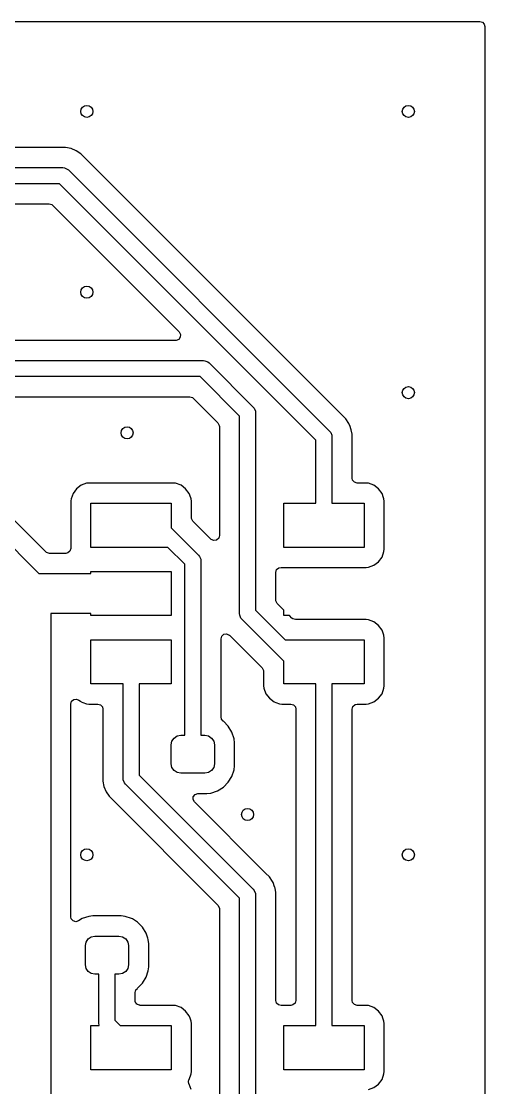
# Model space of a CAD drawing. Extents: x 4.07 to 6.96, y -6.23 to -1.21.
# Drawn here: x 6.333 to 6.787, y -2.256 to -1.211 of the extents above; entities that cross this region are included whole.
import ezdxf

# ---------------------------------------------------------------- set-up
doc = ezdxf.new("R2010")
doc.units = 0
doc.header["$MEASUREMENT"] = 0
doc.layers.add('BLACK', color=7, linetype='CONTINUOUS')

msp = doc.modelspace()

# ---------------------------------------------------------------- linework, layer by layer
at = {"layer": 'BLACK', "linetype": 'CONTINUOUS'}
for p, q in [((4.0758, -1.211), (6.7825, -1.211)), ((6.7825, -1.211), (6.7851, -1.2117)), ((6.7851, -1.2117), (6.7869, -1.2138)), ((6.7869, -1.2138), (6.7874, -1.2159)), ((6.7874, -1.2159), (6.7874, -3.3692)), ((6.3767, -1.3346), (6.314, -1.3346)), ((6.3821, -1.3357), (6.3767, -1.3346)), ((6.3767, -1.3346), (6.3767, -1.3346)), ((6.3767, -1.3346), (6.3767, -1.3346)), ((6.3871, -1.3378), (6.3821, -1.3357)), ((6.3821, -1.3357), (6.3821, -1.3357)), ((6.3916, -1.3408), (6.3871, -1.3378)), ((6.6513, -1.6005), (6.3916, -1.3408)), ((6.2894, -1.3543), (6.374, -1.3543)), ((6.374, -1.3543), (6.3756, -1.3545)), ((6.3756, -1.3545), (6.3784, -1.3557)), ((6.3784, -1.3557), (6.3796, -1.3566)), ((6.3796, -1.3566), (6.6355, -1.6125)), ((6.3708, -1.3701), (6.2894, -1.3701)), ((6.622, -1.6214), (6.3708, -1.3701)), ((6.314, -1.3898), (6.3606, -1.3898)), ((6.3606, -1.3898), (6.3632, -1.3906)), ((6.3632, -1.3906), (6.364, -1.3912)), ((6.364, -1.3912), (6.4881, -1.5153)), ((6.4846, -1.5236), (6.314, -1.5236)), ((6.485, -1.5236), (6.4846, -1.5236)), ((6.4876, -1.5226), (6.485, -1.5236)), ((6.4892, -1.5204), (6.4876, -1.5226)), ((6.4881, -1.5153), (6.4894, -1.5177)), ((6.4894, -1.5177), (6.4892, -1.5204)), ((6.2894, -1.5433), (6.5118, -1.5433)), ((6.5118, -1.5433), (6.5133, -1.5435)), ((6.5133, -1.5435), (6.5162, -1.5446)), ((6.5162, -1.5446), (6.5174, -1.5456)), ((6.5174, -1.5456), (6.5607, -1.5889)), ((6.5085, -1.5591), (6.2894, -1.5591)), ((6.5472, -1.5977), (6.5085, -1.5591)), ((6.314, -1.5788), (6.4984, -1.5788)), ((6.4984, -1.5788), (6.501, -1.5795)), ((6.501, -1.5795), (6.5018, -1.5802)), ((6.5018, -1.5802), (6.5261, -1.6045)), ((6.5472, -1.7913), (6.5472, -1.5977)), ((6.5607, -1.5889), (6.5617, -1.5901)), ((6.5617, -1.5901), (6.5628, -1.593)), ((6.5628, -1.593), (6.563, -1.5945)), ((6.563, -1.5945), (6.563, -1.7881)), ((6.5261, -1.6045), (6.5274, -1.6069)), ((6.5274, -1.6069), (6.5275, -1.6079)), ((6.5275, -1.6079), (6.5275, -1.7149)), ((6.6544, -1.605), (6.6513, -1.6005)), ((6.6556, -1.608), (6.6544, -1.605)), ((6.6564, -1.6101), (6.6556, -1.608)), ((6.3574, -1.7308), (6.2452, -1.6186)), ((6.6355, -1.6125), (6.6365, -1.6137)), ((6.6365, -1.6137), (6.6376, -1.6166)), ((6.6376, -1.6166), (6.6378, -1.6181)), ((6.6378, -1.6181), (6.6378, -1.6831)), ((6.6567, -1.6111), (6.6564, -1.6101)), ((6.6575, -1.6154), (6.6567, -1.6111)), ((6.6575, -1.6585), (6.6575, -1.6154)), ((6.2205, -1.6218), (6.3507, -1.752)), ((6.622, -1.6831), (6.622, -1.6214)), ((6.6579, -1.6605), (6.6575, -1.6585)), ((6.6597, -1.6626), (6.6579, -1.6605)), ((6.3875, -1.669), (6.3841, -1.6735)), ((6.392, -1.6656), (6.3875, -1.669)), ((6.3875, -1.669), (6.3875, -1.669)), ((6.3973, -1.6636), (6.392, -1.6656)), ((6.392, -1.6656), (6.392, -1.6656)), ((6.3997, -1.6634), (6.3973, -1.6636)), ((6.4822, -1.6634), (6.3997, -1.6634)), ((6.3997, -1.6634), (6.3997, -1.6634)), ((6.4845, -1.6636), (6.4822, -1.6634)), ((6.4822, -1.6634), (6.4822, -1.6634)), ((6.4822, -1.6634), (6.4822, -1.6634)), ((6.4822, -1.6634), (6.4822, -1.6634)), ((6.4899, -1.6656), (6.4845, -1.6636)), ((6.4845, -1.6636), (6.4845, -1.6636)), ((6.4944, -1.669), (6.4899, -1.6656)), ((6.4899, -1.6656), (6.4899, -1.6656)), ((6.4978, -1.6735), (6.4944, -1.669)), ((6.4944, -1.669), (6.4944, -1.669)), ((6.6624, -1.6634), (6.6597, -1.6626)), ((6.6712, -1.6634), (6.6624, -1.6634)), ((6.6735, -1.6636), (6.6712, -1.6634)), ((6.6712, -1.6634), (6.6712, -1.6634)), ((6.6712, -1.6634), (6.6712, -1.6634)), ((6.6712, -1.6634), (6.6712, -1.6634)), ((6.6788, -1.6656), (6.6735, -1.6636)), ((6.6735, -1.6636), (6.6735, -1.6636)), ((6.6834, -1.669), (6.6788, -1.6656)), ((6.6788, -1.6656), (6.6788, -1.6656)), ((6.6868, -1.6735), (6.6834, -1.669)), ((6.6834, -1.669), (6.6834, -1.669)), ((6.3821, -1.6788), (6.3819, -1.6807)), ((6.3819, -1.6807), (6.3819, -1.6812)), ((6.3819, -1.6812), (6.3819, -1.7047)), ((6.3841, -1.6735), (6.3821, -1.6788)), ((6.3841, -1.6735), (6.3841, -1.6735)), ((6.4994, -1.678), (6.4978, -1.6735)), ((6.4978, -1.6735), (6.4978, -1.6735)), ((6.4998, -1.6788), (6.4994, -1.678)), ((6.5, -1.6812), (6.4998, -1.6788)), ((6.5, -1.6971), (6.5, -1.6812)), ((6.5, -1.6812), (6.5, -1.6812)), ((6.5, -1.6812), (6.5, -1.6812)), ((6.6884, -1.678), (6.6868, -1.6735)), ((6.6868, -1.6735), (6.6868, -1.6735)), ((6.6887, -1.6788), (6.6884, -1.678)), ((6.689, -1.6812), (6.6887, -1.6788)), ((6.689, -1.7283), (6.689, -1.6812)), ((6.4016, -1.7264), (6.4016, -1.6831)), ((6.4016, -1.6831), (6.4803, -1.6831)), ((6.4803, -1.6831), (6.4803, -1.7073)), ((6.5906, -1.7264), (6.5906, -1.6831)), ((6.5906, -1.6831), (6.622, -1.6831)), ((6.6378, -1.6831), (6.6693, -1.6831)), ((6.6693, -1.6831), (6.6693, -1.7264)), ((6.5001, -1.6981), (6.5, -1.6971)), ((6.5014, -1.7006), (6.5001, -1.6981)), ((6.5192, -1.7183), (6.5014, -1.7006)), ((6.3819, -1.7047), (6.3819, -1.7274)), ((6.4803, -1.7073), (6.507, -1.734)), ((6.5195, -1.7186), (6.5192, -1.7183)), ((6.522, -1.7197), (6.5195, -1.7186)), ((6.5247, -1.7193), (6.522, -1.7197)), ((6.5268, -1.7175), (6.5247, -1.7193)), ((6.5275, -1.7149), (6.5268, -1.7175)), ((6.3582, -1.7315), (6.3574, -1.7308)), ((6.3609, -1.7323), (6.3582, -1.7315)), ((6.377, -1.7323), (6.3609, -1.7323)), ((6.379, -1.7318), (6.377, -1.7323)), ((6.3811, -1.73), (6.379, -1.7318)), ((6.3819, -1.7274), (6.3811, -1.73)), ((6.4771, -1.7264), (6.4016, -1.7264)), ((6.4936, -1.7428), (6.4771, -1.7264)), ((6.507, -1.734), (6.508, -1.7352)), ((6.6693, -1.7264), (6.5906, -1.7264)), ((6.6868, -1.7359), (6.6887, -1.7306)), ((6.6887, -1.7306), (6.689, -1.7283)), ((6.4936, -1.9104), (6.4936, -1.7428)), ((6.508, -1.7352), (6.5092, -1.7381)), ((6.5092, -1.7381), (6.5094, -1.7396)), ((6.5094, -1.7396), (6.5094, -1.9104)), ((6.6735, -1.7458), (6.6788, -1.7439)), ((6.6788, -1.7439), (6.6834, -1.7405)), ((6.6834, -1.7405), (6.6868, -1.7359)), ((6.3507, -1.752), (6.4016, -1.752)), ((6.4016, -1.752), (6.4016, -1.75)), ((6.4016, -1.75), (6.4803, -1.75)), ((6.4803, -1.75), (6.4803, -1.7933)), ((6.5827, -1.7509), (6.5835, -1.7482)), ((6.5827, -1.7779), (6.5827, -1.7509)), ((6.5835, -1.7482), (6.5856, -1.7464)), ((6.5856, -1.7464), (6.5881, -1.746)), ((6.5881, -1.746), (6.5887, -1.7461)), ((6.5887, -1.7461), (6.6712, -1.7461)), ((6.6712, -1.7461), (6.6735, -1.7458)), ((6.5828, -1.7789), (6.5827, -1.7779)), ((6.5841, -1.7813), (6.5828, -1.7789)), ((6.5906, -1.7878), (6.5841, -1.7813)), ((6.4016, -1.7913), (6.3622, -1.7913)), ((6.3622, -1.7913), (6.3622, -2.2638)), ((6.4016, -1.7933), (6.4016, -1.7913)), ((6.4803, -1.7933), (6.4016, -1.7933)), ((6.5474, -1.7929), (6.5472, -1.7913)), ((6.5486, -1.7957), (6.5474, -1.7929)), ((6.5496, -1.7969), (6.5486, -1.7957)), ((6.5906, -1.8379), (6.5496, -1.7969)), ((6.563, -1.7881), (6.5918, -1.8169)), ((6.5906, -1.7933), (6.5906, -1.7878)), ((6.5961, -1.7933), (6.5906, -1.7933)), ((6.5986, -1.7958), (6.5961, -1.7933)), ((6.5994, -1.7964), (6.5986, -1.7958)), ((6.602, -1.7972), (6.5994, -1.7964)), ((6.6712, -1.7972), (6.602, -1.7972)), ((6.6735, -1.7975), (6.6712, -1.7972)), ((6.6712, -1.7972), (6.6712, -1.7972)), ((6.6712, -1.7972), (6.6712, -1.7972)), ((6.6712, -1.7972), (6.6712, -1.7972)), ((6.6788, -1.7995), (6.6735, -1.7975)), ((6.6735, -1.7975), (6.6735, -1.7975)), ((6.6834, -1.8029), (6.6788, -1.7995)), ((6.6788, -1.7995), (6.6788, -1.7995)), ((6.6868, -1.8074), (6.6834, -1.8029)), ((6.6834, -1.8029), (6.6834, -1.8029)), ((6.6887, -1.8126), (6.6868, -1.8074)), ((6.6868, -1.8074), (6.6868, -1.8074)), ((6.4016, -1.8602), (6.4016, -1.8169)), ((6.4016, -1.8169), (6.4803, -1.8169)), ((6.4803, -1.8169), (6.4803, -1.8602)), ((6.5291, -1.8161), (6.5298, -1.8134)), ((6.5291, -1.8926), (6.5291, -1.8161)), ((6.5298, -1.8134), (6.5319, -1.8116)), ((6.5319, -1.8116), (6.5346, -1.8112)), ((6.5346, -1.8112), (6.5371, -1.8124)), ((6.5371, -1.8124), (6.5374, -1.8126)), ((6.5374, -1.8126), (6.5694, -1.8446)), ((6.5918, -1.8169), (6.6693, -1.8169)), ((6.6693, -1.8169), (6.6693, -1.8602)), ((6.6887, -1.8127), (6.6887, -1.8126)), ((6.689, -1.815), (6.6887, -1.8127)), ((6.689, -1.8621), (6.689, -1.815)), ((6.5906, -1.8602), (6.5906, -1.8379)), ((6.5694, -1.8446), (6.5707, -1.8471)), ((6.5707, -1.8471), (6.5708, -1.8481)), ((6.5708, -1.8481), (6.5708, -1.8621)), ((6.4331, -1.8602), (6.4016, -1.8602)), ((6.4331, -1.9528), (6.4331, -1.8602)), ((6.4803, -1.8602), (6.4488, -1.8602)), ((6.4488, -1.8602), (6.4488, -1.9495)), ((6.5708, -1.8621), (6.5708, -1.8621)), ((6.5708, -1.8621), (6.5711, -1.8645)), ((6.5711, -1.8645), (6.5731, -1.8698)), ((6.5731, -1.8698), (6.5731, -1.8698)), ((6.5731, -1.8698), (6.5765, -1.8743)), ((6.622, -1.8602), (6.5906, -1.8602)), ((6.622, -2.1949), (6.622, -1.8602)), ((6.6693, -1.8602), (6.6378, -1.8602)), ((6.6378, -1.8602), (6.6378, -2.1949)), ((6.6834, -1.8743), (6.6868, -1.8698)), ((6.6868, -1.8698), (6.6887, -1.8645)), ((6.6887, -1.8645), (6.689, -1.8621)), ((6.3819, -1.8799), (6.3827, -1.8772)), ((6.3819, -2.0883), (6.3819, -1.8799)), ((6.3827, -1.8772), (6.3848, -1.8754)), ((6.3848, -1.8754), (6.3875, -1.875)), ((6.3875, -1.875), (6.3897, -1.876)), ((6.3897, -1.876), (6.3914, -1.8772)), ((6.3914, -1.8772), (6.392, -1.8777)), ((6.392, -1.8777), (6.392, -1.8777)), ((6.392, -1.8777), (6.3938, -1.8784)), ((6.3938, -1.8784), (6.3973, -1.8797)), ((6.3973, -1.8797), (6.3997, -1.8799)), ((6.3997, -1.8799), (6.4085, -1.8799)), ((6.4085, -1.8799), (6.4111, -1.8807)), ((6.4111, -1.8807), (6.4129, -1.8828)), ((6.5765, -1.8743), (6.5765, -1.8743)), ((6.5765, -1.8743), (6.581, -1.8777)), ((6.581, -1.8777), (6.581, -1.8777)), ((6.581, -1.8777), (6.5828, -1.8784)), ((6.5828, -1.8784), (6.5863, -1.8797)), ((6.5863, -1.8797), (6.5887, -1.8799)), ((6.5887, -1.8799), (6.5975, -1.8799)), ((6.5975, -1.8799), (6.6001, -1.8807)), ((6.6001, -1.8807), (6.6019, -1.8828)), ((6.6583, -1.8822), (6.6604, -1.8804)), ((6.6604, -1.8804), (6.6624, -1.8799)), ((6.6624, -1.8799), (6.6712, -1.8799)), ((6.6712, -1.8799), (6.6735, -1.8797)), ((6.6712, -1.8799), (6.6712, -1.8799)), ((6.6735, -1.8797), (6.6788, -1.8777)), ((6.6788, -1.8777), (6.6834, -1.8743)), ((6.4129, -1.8828), (6.4134, -1.8848)), ((6.4134, -1.8848), (6.4134, -1.95)), ((6.6019, -1.8828), (6.6023, -1.8848)), ((6.6023, -1.8848), (6.6023, -2.1703)), ((6.6575, -1.8848), (6.6583, -1.8822)), ((6.6575, -2.1703), (6.6575, -1.8848)), ((6.5295, -1.8948), (6.5291, -1.8926)), ((6.5312, -1.8966), (6.5295, -1.8948)), ((6.5312, -1.8967), (6.5312, -1.8966)), ((6.5313, -1.8968), (6.5312, -1.8967)), ((6.5314, -1.8968), (6.5313, -1.8968)), ((6.5362, -1.9016), (6.5314, -1.8968)), ((6.5314, -1.8968), (6.5314, -1.8968)), ((6.5314, -1.8968), (6.5314, -1.8968)), ((6.5314, -1.8968), (6.5314, -1.8968)), ((6.5314, -1.8968), (6.5314, -1.8968)), ((6.4831, -1.9132), (6.4861, -1.9111)), ((6.4861, -1.9111), (6.4897, -1.9104)), ((6.4897, -1.9104), (6.4936, -1.9104)), ((6.5094, -1.9104), (6.5133, -1.9104)), ((6.5133, -1.9104), (6.5169, -1.9111)), ((6.5169, -1.9111), (6.5199, -1.9132)), ((6.5398, -1.9074), (6.5362, -1.9016)), ((6.5419, -1.9139), (6.5398, -1.9074)), ((6.4803, -1.9198), (6.481, -1.9162)), ((6.4803, -1.9385), (6.4803, -1.9198)), ((6.481, -1.9162), (6.4831, -1.9132)), ((6.5199, -1.9132), (6.5219, -1.9162)), ((6.5219, -1.9162), (6.5226, -1.9198)), ((6.5226, -1.9198), (6.5226, -1.9385)), ((6.5423, -1.9178), (6.5419, -1.9139)), ((6.5423, -1.9404), (6.5423, -1.9178)), ((6.481, -1.9421), (6.4803, -1.9385)), ((6.4831, -1.9451), (6.481, -1.9421)), ((6.5219, -1.9421), (6.5199, -1.9451)), ((6.5226, -1.9385), (6.5219, -1.9421)), ((6.5419, -1.9444), (6.5423, -1.9404)), ((6.4134, -1.95), (6.4134, -1.9555)), ((6.4332, -1.9543), (6.4331, -1.9528)), ((6.4488, -1.9495), (6.5607, -2.0614)), ((6.4861, -1.9471), (6.4831, -1.9451)), ((6.4897, -1.9478), (6.4861, -1.9471)), ((6.5133, -1.9478), (6.4897, -1.9478)), ((6.5169, -1.9471), (6.5133, -1.9478)), ((6.5199, -1.9451), (6.5169, -1.9471)), ((6.5362, -1.9566), (6.5398, -1.9508)), ((6.5398, -1.9508), (6.5419, -1.9444)), ((6.4134, -1.9555), (6.4134, -1.9555)), ((6.4134, -1.9555), (6.4134, -1.9555)), ((6.4134, -1.9555), (6.4144, -1.9608)), ((6.4144, -1.9608), (6.4144, -1.9608)), ((6.4144, -1.9608), (6.4165, -1.9658)), ((6.4344, -1.9571), (6.4332, -1.9543)), ((6.4354, -1.9583), (6.4344, -1.9571)), ((6.5472, -2.0702), (6.4354, -1.9583)), ((6.5257, -1.965), (6.5314, -1.9614)), ((6.5314, -1.9614), (6.5362, -1.9566)), ((6.4165, -1.9658), (6.4195, -1.9703)), ((6.4195, -1.9703), (6.4195, -1.9703)), ((6.4195, -1.9703), (6.5261, -2.0769)), ((6.5017, -1.9735), (6.5019, -1.9707)), ((6.5031, -1.9759), (6.5017, -1.9735)), ((6.5019, -1.9707), (6.5036, -1.9685)), ((6.5036, -1.9685), (6.5062, -1.9676)), ((6.5062, -1.9676), (6.5065, -1.9675)), ((6.5065, -1.9675), (6.5152, -1.9675)), ((6.5152, -1.9675), (6.5192, -1.9671)), ((6.5152, -1.9675), (6.5152, -1.9675)), ((6.5192, -1.9671), (6.5257, -1.965)), ((6.5727, -2.0455), (6.5031, -1.9759)), ((6.5765, -2.0493), (6.5727, -2.0455)), ((6.5796, -2.0539), (6.5765, -2.0493)), ((6.58, -2.0549), (6.5796, -2.0539)), ((6.5816, -2.0589), (6.58, -2.0549)), ((6.5607, -2.0614), (6.5617, -2.0626)), ((6.5617, -2.0626), (6.5628, -2.0654)), ((6.5628, -2.0654), (6.563, -2.0669)), ((6.563, -2.0669), (6.563, -2.29)), ((6.5817, -2.0591), (6.5816, -2.0589)), ((6.582, -2.0607), (6.5817, -2.0591)), ((6.5827, -2.0642), (6.582, -2.0607)), ((6.5827, -2.1704), (6.5827, -2.0642)), ((6.5261, -2.0769), (6.5274, -2.0793)), ((6.5472, -2.2933), (6.5472, -2.0702)), ((6.3823, -2.0903), (6.3819, -2.0883)), ((6.3996, -2.088), (6.3931, -2.0901)), ((6.4036, -2.0876), (6.3996, -2.088)), ((6.4311, -2.0876), (6.4036, -2.0876)), ((6.4036, -2.0876), (6.4036, -2.0876)), ((6.435, -2.088), (6.4311, -2.0876)), ((6.4414, -2.0901), (6.435, -2.088)), ((6.435, -2.088), (6.435, -2.088)), ((6.5274, -2.0793), (6.5275, -2.0804)), ((6.5275, -2.0804), (6.5275, -2.2906)), ((6.3841, -2.0924), (6.3823, -2.0903)), ((6.3867, -2.0932), (6.3841, -2.0924)), ((6.3894, -2.0925), (6.3867, -2.0932)), ((6.3931, -2.0901), (6.3894, -2.0925)), ((6.3931, -2.0901), (6.3931, -2.0901)), ((6.4415, -2.0901), (6.4414, -2.0901)), ((6.4422, -2.0905), (6.4415, -2.0901)), ((6.4415, -2.0901), (6.4415, -2.0901)), ((6.4473, -2.0937), (6.4422, -2.0905)), ((6.4521, -2.0985), (6.4473, -2.0937)), ((6.4556, -2.1043), (6.4521, -2.0985)), ((6.3969, -2.1131), (6.3989, -2.11)), ((6.3989, -2.11), (6.4019, -2.108)), ((6.4019, -2.108), (6.4055, -2.1073)), ((6.4055, -2.1073), (6.4291, -2.1073)), ((6.4291, -2.1073), (6.4327, -2.108)), ((6.4327, -2.108), (6.4357, -2.11)), ((6.4357, -2.11), (6.4378, -2.1131)), ((6.4573, -2.1094), (6.4556, -2.1043)), ((6.4578, -2.1107), (6.4573, -2.1094)), ((6.3962, -2.1166), (6.3969, -2.1131)), ((6.3962, -2.1353), (6.3962, -2.1166)), ((6.4378, -2.1131), (6.4385, -2.1166)), ((6.4385, -2.1166), (6.4385, -2.1353)), ((6.458, -2.1129), (6.4578, -2.1107)), ((6.4582, -2.1147), (6.458, -2.1129)), ((6.4582, -2.1373), (6.4582, -2.1147)), ((6.3969, -2.1389), (6.3962, -2.1353)), ((6.3989, -2.1419), (6.3969, -2.1389)), ((6.4378, -2.1389), (6.4357, -2.1419)), ((6.4385, -2.1353), (6.4378, -2.1389)), ((6.4556, -2.1477), (6.4578, -2.1413)), ((6.4578, -2.1413), (6.4582, -2.1373)), ((6.4019, -2.144), (6.3989, -2.1419)), ((6.4055, -2.1447), (6.4019, -2.144)), ((6.4094, -2.1447), (6.4055, -2.1447)), ((6.4094, -2.1929), (6.4094, -2.1447)), ((6.4291, -2.1447), (6.4252, -2.1447)), ((6.4252, -2.1447), (6.4252, -2.1897)), ((6.4327, -2.144), (6.4291, -2.1447)), ((6.4357, -2.1419), (6.4327, -2.144)), ((6.4521, -2.1535), (6.4556, -2.1477)), ((6.4449, -2.1625), (6.4457, -2.1598)), ((6.4449, -2.1703), (6.4449, -2.1625)), ((6.4457, -2.1598), (6.4471, -2.1585)), ((6.4471, -2.1585), (6.4472, -2.1584)), ((6.4471, -2.1585), (6.4471, -2.1585)), ((6.4472, -2.1584), (6.4472, -2.1583)), ((6.4472, -2.1583), (6.4473, -2.1583)), ((6.4473, -2.1583), (6.4521, -2.1535)), ((6.4451, -2.1717), (6.4449, -2.1703)), ((6.4453, -2.1719), (6.4451, -2.1717)), ((6.4453, -2.1723), (6.4453, -2.1719)), ((6.446, -2.1731), (6.4453, -2.1723)), ((6.4466, -2.174), (6.446, -2.1731)), ((6.5834, -2.1729), (6.5827, -2.1704)), ((6.5854, -2.1747), (6.5834, -2.1729)), ((6.6016, -2.1729), (6.5995, -2.1747)), ((6.6023, -2.1703), (6.6016, -2.1729)), ((6.6579, -2.1723), (6.6575, -2.1703)), ((6.6597, -2.1744), (6.6579, -2.1723)), ((6.4469, -2.1741), (6.4466, -2.174)), ((6.4471, -2.1744), (6.4469, -2.1741)), ((6.4481, -2.1747), (6.4471, -2.1744)), ((6.4491, -2.1751), (6.4481, -2.1747)), ((6.4494, -2.1751), (6.4491, -2.1751)), ((6.4498, -2.1752), (6.4494, -2.1751)), ((6.4822, -2.1752), (6.4498, -2.1752)), ((6.4845, -2.1754), (6.4822, -2.1752)), ((6.4822, -2.1752), (6.4822, -2.1752)), ((6.4822, -2.1752), (6.4822, -2.1752)), ((6.4822, -2.1752), (6.4822, -2.1752)), ((6.4899, -2.1774), (6.4845, -2.1754)), ((6.4845, -2.1754), (6.4845, -2.1754)), ((6.4944, -2.1808), (6.4899, -2.1774)), ((6.4899, -2.1774), (6.4899, -2.1774)), ((6.4978, -2.1853), (6.4944, -2.1808)), ((6.4944, -2.1808), (6.4944, -2.1808)), ((6.5881, -2.1752), (6.5854, -2.1747)), ((6.5887, -2.1752), (6.5881, -2.1752)), ((6.5975, -2.1752), (6.5887, -2.1752)), ((6.5887, -2.1752), (6.5887, -2.1752)), ((6.5995, -2.1747), (6.5975, -2.1752)), ((6.6624, -2.1752), (6.6597, -2.1744)), ((6.6712, -2.1752), (6.6624, -2.1752)), ((6.6735, -2.1754), (6.6712, -2.1752)), ((6.6712, -2.1752), (6.6712, -2.1752)), ((6.6712, -2.1752), (6.6712, -2.1752)), ((6.6712, -2.1752), (6.6712, -2.1752)), ((6.6788, -2.1774), (6.6735, -2.1754)), ((6.6735, -2.1754), (6.6735, -2.1754)), ((6.6834, -2.1808), (6.6788, -2.1774)), ((6.6788, -2.1774), (6.6788, -2.1774)), ((6.6868, -2.1853), (6.6834, -2.1808)), ((6.6834, -2.1808), (6.6834, -2.1808)), ((6.4096, -2.1944), (6.4094, -2.1929)), ((6.4252, -2.1897), (6.4304, -2.1949)), ((6.4987, -2.1878), (6.4978, -2.1853)), ((6.4978, -2.1853), (6.4978, -2.1853)), ((6.4998, -2.1907), (6.4987, -2.1878)), ((6.5, -2.193), (6.4998, -2.1907)), ((6.5, -2.2401), (6.5, -2.193)), ((6.6877, -2.1878), (6.6868, -2.1853)), ((6.6868, -2.1853), (6.6868, -2.1853)), ((6.6887, -2.1907), (6.6877, -2.1878)), ((6.689, -2.193), (6.6887, -2.1907)), ((6.689, -2.2401), (6.689, -2.193)), ((6.4016, -2.2382), (6.4016, -2.1949)), ((6.4016, -2.1949), (6.4098, -2.1949)), ((6.4098, -2.1949), (6.4096, -2.1944)), ((6.4304, -2.1949), (6.4803, -2.1949)), ((6.4803, -2.1949), (6.4803, -2.2382)), ((6.5906, -2.2382), (6.5906, -2.1949)), ((6.5906, -2.1949), (6.622, -2.1949)), ((6.6378, -2.1949), (6.6693, -2.1949)), ((6.6693, -2.1949), (6.6693, -2.2382)), ((6.4803, -2.2382), (6.4016, -2.2382)), ((6.4978, -2.2477), (6.4998, -2.2424)), ((6.4998, -2.2424), (6.5, -2.2401)), ((6.6693, -2.2382), (6.5906, -2.2382)), ((6.6868, -2.2477), (6.6887, -2.2424)), ((6.6887, -2.2424), (6.689, -2.2401)), ((6.4972, -2.2497), (6.4977, -2.2481)), ((6.4977, -2.2519), (6.4972, -2.2497)), ((6.4977, -2.2481), (6.4978, -2.2477)), ((6.4977, -2.2481), (6.4977, -2.2481)), ((6.4978, -2.2523), (6.4977, -2.2519)), ((6.4977, -2.2519), (6.4977, -2.2519)), ((6.4978, -2.2477), (6.4978, -2.2477)), ((6.4998, -2.2576), (6.4978, -2.2523)), ((6.4978, -2.2523), (6.4978, -2.2523)), ((6.6735, -2.2576), (6.6788, -2.2557)), ((6.6788, -2.2557), (6.6834, -2.2523)), ((6.6834, -2.2523), (6.6868, -2.2477))]:
    msp.add_line(p, q, dxfattribs=at)
at = {"layer": 'BLACK'}
for centre in [(6.3976, -1.2992), (6.7126, -1.2992), (6.3976, -1.4764), (6.7126, -1.5748), (6.437, -1.6142), (6.5551, -1.9882), (6.3976, -2.0276), (6.7126, -2.0276)]:
    msp.add_circle(centre, 0.00591, dxfattribs=at)
at = {"layer": 'WHITE'}
for centre in [(6.3976, -1.2992), (6.7126, -1.2992), (6.3976, -1.4764), (6.7126, -1.5748), (6.437, -1.6142), (6.5551, -1.9882), (6.3976, -2.0276), (6.7126, -2.0276)]:
    msp.add_circle(centre, 0.00591, dxfattribs=at)

doc.saveas('drawing.dxf')
